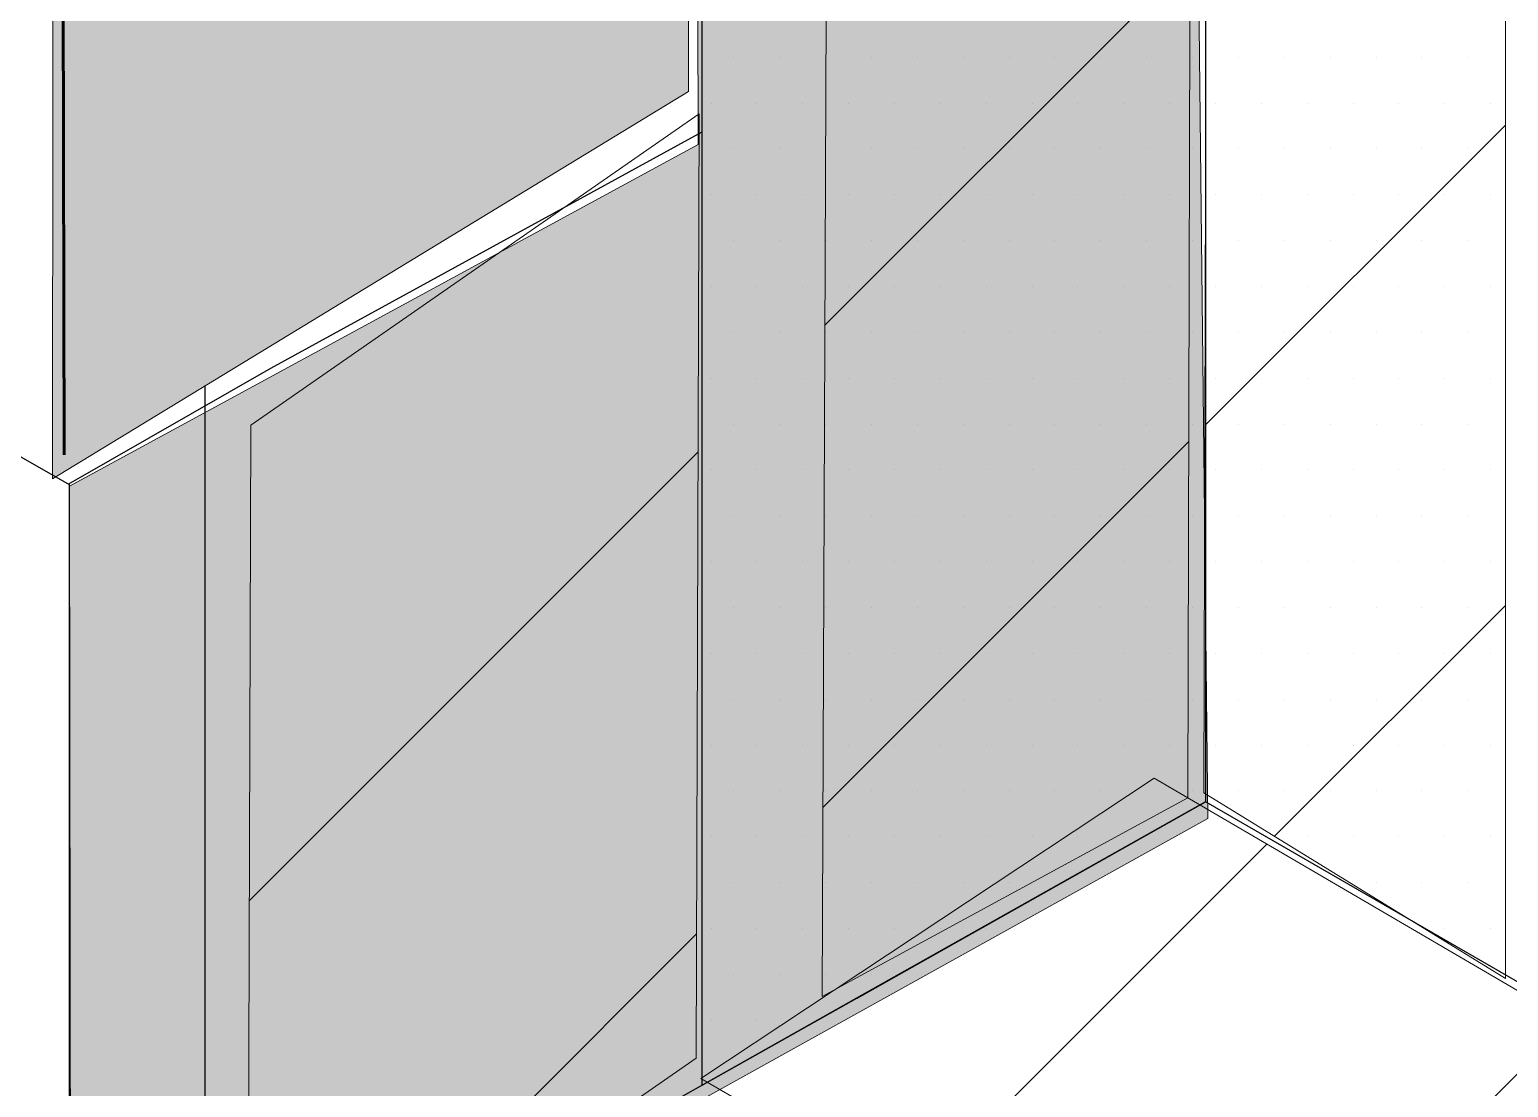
# Model space of a CAD drawing. Extents: x -1392 to 5791, y -3809 to 1722.
# Drawn here: x 997.23 to 1040.76, y -2806.04 to -2774.89 of the extents above; entities that cross this region are included whole.
import ezdxf

# ---------------------------------------------------------------- set-up
doc = ezdxf.new("R2010")
doc.units = 0
doc.header["$MEASUREMENT"] = 0
for name, color, linetype, lineweight in [('.ATI-HATCH', 7, 'Continuous', 0), ('G-ANNO-TTLB', 7, 'Continuous', 0), ('Layer 12', 7, 'Continuous', 0), ('TYVEK', 7, 'Continuous', 0)]:
    doc.layers.add(name, color=color, linetype=linetype, lineweight=lineweight)
pattern_1 = [(45, (0, 0), (-7.071067, 7.07107), [])]

# ---------------------------------------------------------------- blocks, each defined once
blk = doc.blocks.new('Block_90')
at = {"layer": '.ATI-HATCH'}
for points, knots in [([(1031.853, -2797.622), (1031.853, -2797.622), (1031.853, -2769.558), (1031.853, -2769.558), (1031.853, -2769.558), (1031.841, -2664.619), (1031.841, -2664.619), (1031.841, -2664.619), (1017.012, -2655.929), (1017.012, -2655.929), (1017.012, -2655.929), (1017.013, -2805.979), (1017.013, -2805.979), (1017.013, -2805.979), (1021.565, -2803.416), (1021.565, -2803.416), (1021.565, -2803.416), (1031.853, -2797.622), (1031.853, -2797.622)], [0, 0, 0, 0, 1, 1, 1, 2, 2, 2, 3, 3, 3, 4, 4, 4, 5, 5, 5, 6, 6, 6, 6]), ([(1043.36, -2792.195), (1043.36, -2792.195), (1041.062, -2790.877), (1041.062, -2790.877), (1041.062, -2790.877), (1041.062, -2670.023), (1041.062, -2670.023), (1041.062, -2670.023), (1031.841, -2664.619), (1031.841, -2664.619), (1031.841, -2664.619), (1031.853, -2769.558), (1031.853, -2769.558), (1031.853, -2769.558), (1031.853, -2797.636), (1031.853, -2797.636)], [0, 0, 0, 0, 1, 1, 1, 2, 2, 2, 3, 3, 3, 4, 4, 4, 5, 5, 5, 5]), ([(1021.578, -2803.423), (1021.578, -2803.423), (1017.023, -2805.984), (1017.023, -2805.984), (1017.023, -2805.984), (1031.853, -2797.636), (1031.853, -2797.636)], [0, 0, 0, 0, 1, 1, 1, 2, 2, 2, 2])]:
    blk.add_open_spline(points, degree=3, knots=knots, dxfattribs=at)
at = {"layer": '.ATI-HATCH', "color": 8, "lineweight": 0, "true_color": 0x808080}
for points in [[(1017.961, -2775.709), (1017.961, -2775.709), (1017.961, -2775.709), (1017.961, -2775.709)], [(1019.311, -2775.709), (1019.311, -2775.709), (1019.311, -2775.709), (1019.311, -2775.709)], [(1020.661, -2775.709), (1020.661, -2775.709), (1020.661, -2775.709), (1020.661, -2775.709)], [(1022.011, -2775.709), (1022.011, -2775.709), (1022.011, -2775.709), (1022.011, -2775.709)], [(1023.361, -2775.709), (1023.361, -2775.709), (1023.361, -2775.709), (1023.361, -2775.709)], [(1024.711, -2775.709), (1024.711, -2775.709), (1024.711, -2775.709), (1024.711, -2775.709)], [(1026.061, -2775.709), (1026.061, -2775.709), (1026.061, -2775.709), (1026.061, -2775.709)], [(1027.411, -2775.709), (1027.411, -2775.709), (1027.411, -2775.709), (1027.411, -2775.709)], [(1028.761, -2775.709), (1028.761, -2775.709), (1028.761, -2775.709), (1028.761, -2775.709)], [(1030.111, -2775.709), (1030.111, -2775.709), (1030.111, -2775.709), (1030.111, -2775.709)], [(1031.461, -2775.709), (1031.461, -2775.709), (1031.461, -2775.709), (1031.461, -2775.709)], [(1032.811, -2775.709), (1032.811, -2775.709), (1032.811, -2775.709), (1032.811, -2775.709)], [(1034.161, -2775.709), (1034.161, -2775.709), (1034.161, -2775.709), (1034.161, -2775.709)], [(1035.511, -2775.709), (1035.511, -2775.709), (1035.511, -2775.709), (1035.511, -2775.709)], [(1036.861, -2775.709), (1036.861, -2775.709), (1036.861, -2775.709), (1036.861, -2775.709)], [(1038.211, -2775.709), (1038.211, -2775.709), (1038.211, -2775.709), (1038.211, -2775.709)], [(1039.561, -2775.709), (1039.561, -2775.709), (1039.561, -2775.709), (1039.561, -2775.709)], [(1017.286, -2777.059), (1017.286, -2777.059), (1017.286, -2777.059), (1017.286, -2777.059)], [(1018.636, -2777.059), (1018.636, -2777.059), (1018.636, -2777.059), (1018.636, -2777.059)], [(1019.986, -2777.059), (1019.986, -2777.059), (1019.986, -2777.059), (1019.986, -2777.059)], [(1021.336, -2777.059), (1021.336, -2777.059), (1021.336, -2777.059), (1021.336, -2777.059)], [(1022.686, -2777.059), (1022.686, -2777.059), (1022.686, -2777.059), (1022.686, -2777.059)], [(1024.036, -2777.059), (1024.036, -2777.059), (1024.036, -2777.059), (1024.036, -2777.059)], [(1025.386, -2777.059), (1025.386, -2777.059), (1025.386, -2777.059), (1025.386, -2777.059)], [(1026.736, -2777.059), (1026.736, -2777.059), (1026.736, -2777.059), (1026.736, -2777.059)], [(1028.086, -2777.059), (1028.086, -2777.059), (1028.086, -2777.059), (1028.086, -2777.059)], [(1029.436, -2777.059), (1029.436, -2777.059), (1029.436, -2777.059), (1029.436, -2777.059)], [(1030.786, -2777.059), (1030.786, -2777.059), (1030.786, -2777.059), (1030.786, -2777.059)], [(1032.136, -2777.059), (1032.136, -2777.059), (1032.136, -2777.059), (1032.136, -2777.059)], [(1033.486, -2777.059), (1033.486, -2777.059), (1033.486, -2777.059), (1033.486, -2777.059)], [(1034.836, -2777.059), (1034.836, -2777.059), (1034.836, -2777.059), (1034.836, -2777.059)], [(1036.186, -2777.059), (1036.186, -2777.059), (1036.186, -2777.059), (1036.186, -2777.059)], [(1037.536, -2777.059), (1037.536, -2777.059), (1037.536, -2777.059), (1037.536, -2777.059)], [(1038.886, -2777.059), (1038.886, -2777.059), (1038.886, -2777.059), (1038.886, -2777.059)], [(1040.236, -2777.059), (1040.236, -2777.059), (1040.236, -2777.059), (1040.236, -2777.059)], [(1017.961, -2778.409), (1017.961, -2778.409), (1017.961, -2778.409), (1017.961, -2778.409)], [(1019.311, -2778.409), (1019.311, -2778.409), (1019.311, -2778.409), (1019.311, -2778.409)], [(1020.661, -2778.409), (1020.661, -2778.409), (1020.661, -2778.409), (1020.661, -2778.409)], [(1022.011, -2778.409), (1022.011, -2778.409), (1022.011, -2778.409), (1022.011, -2778.409)], [(1023.361, -2778.409), (1023.361, -2778.409), (1023.361, -2778.409), (1023.361, -2778.409)], [(1024.711, -2778.409), (1024.711, -2778.409), (1024.711, -2778.409), (1024.711, -2778.409)], [(1026.061, -2778.409), (1026.061, -2778.409), (1026.061, -2778.409), (1026.061, -2778.409)], [(1027.411, -2778.409), (1027.411, -2778.409), (1027.411, -2778.409), (1027.411, -2778.409)], [(1028.761, -2778.409), (1028.761, -2778.409), (1028.761, -2778.409), (1028.761, -2778.409)], [(1030.111, -2778.409), (1030.111, -2778.409), (1030.111, -2778.409), (1030.111, -2778.409)], [(1031.461, -2778.409), (1031.461, -2778.409), (1031.461, -2778.409), (1031.461, -2778.409)], [(1032.811, -2778.409), (1032.811, -2778.409), (1032.811, -2778.409), (1032.811, -2778.409)], [(1034.161, -2778.409), (1034.161, -2778.409), (1034.161, -2778.409), (1034.161, -2778.409)], [(1035.511, -2778.409), (1035.511, -2778.409), (1035.511, -2778.409), (1035.511, -2778.409)], [(1036.861, -2778.409), (1036.861, -2778.409), (1036.861, -2778.409), (1036.861, -2778.409)], [(1038.211, -2778.409), (1038.211, -2778.409), (1038.211, -2778.409), (1038.211, -2778.409)], [(1039.561, -2778.409), (1039.561, -2778.409), (1039.561, -2778.409), (1039.561, -2778.409)], [(1017.286, -2779.759), (1017.286, -2779.759), (1017.286, -2779.759), (1017.286, -2779.759)], [(1018.636, -2779.759), (1018.636, -2779.759), (1018.636, -2779.759), (1018.636, -2779.759)], [(1019.986, -2779.759), (1019.986, -2779.759), (1019.986, -2779.759), (1019.986, -2779.759)], [(1021.336, -2779.759), (1021.336, -2779.759), (1021.336, -2779.759), (1021.336, -2779.759)], [(1022.686, -2779.759), (1022.686, -2779.759), (1022.686, -2779.759), (1022.686, -2779.759)], [(1024.036, -2779.759), (1024.036, -2779.759), (1024.036, -2779.759), (1024.036, -2779.759)], [(1025.386, -2779.759), (1025.386, -2779.759), (1025.386, -2779.759), (1025.386, -2779.759)], [(1026.736, -2779.759), (1026.736, -2779.759), (1026.736, -2779.759), (1026.736, -2779.759)], [(1028.086, -2779.759), (1028.086, -2779.759), (1028.086, -2779.759), (1028.086, -2779.759)], [(1029.436, -2779.759), (1029.436, -2779.759), (1029.436, -2779.759), (1029.436, -2779.759)], [(1030.786, -2779.759), (1030.786, -2779.759), (1030.786, -2779.759), (1030.786, -2779.759)], [(1032.136, -2779.759), (1032.136, -2779.759), (1032.136, -2779.759), (1032.136, -2779.759)], [(1033.486, -2779.759), (1033.486, -2779.759), (1033.486, -2779.759), (1033.486, -2779.759)], [(1034.836, -2779.759), (1034.836, -2779.759), (1034.836, -2779.759), (1034.836, -2779.759)], [(1036.186, -2779.759), (1036.186, -2779.759), (1036.186, -2779.759), (1036.186, -2779.759)], [(1037.536, -2779.759), (1037.536, -2779.759), (1037.536, -2779.759), (1037.536, -2779.759)], [(1038.886, -2779.759), (1038.886, -2779.759), (1038.886, -2779.759), (1038.886, -2779.759)], [(1040.236, -2779.759), (1040.236, -2779.759), (1040.236, -2779.759), (1040.236, -2779.759)], [(1017.961, -2781.109), (1017.961, -2781.109), (1017.961, -2781.109), (1017.961, -2781.109)], [(1019.311, -2781.109), (1019.311, -2781.109), (1019.311, -2781.109), (1019.311, -2781.109)], [(1020.661, -2781.109), (1020.661, -2781.109), (1020.661, -2781.109), (1020.661, -2781.109)], [(1022.011, -2781.109), (1022.011, -2781.109), (1022.011, -2781.109), (1022.011, -2781.109)], [(1023.361, -2781.109), (1023.361, -2781.109), (1023.361, -2781.109), (1023.361, -2781.109)], [(1024.711, -2781.109), (1024.711, -2781.109), (1024.711, -2781.109), (1024.711, -2781.109)], [(1026.061, -2781.109), (1026.061, -2781.109), (1026.061, -2781.109), (1026.061, -2781.109)], [(1027.411, -2781.109), (1027.411, -2781.109), (1027.411, -2781.109), (1027.411, -2781.109)], [(1028.761, -2781.109), (1028.761, -2781.109), (1028.761, -2781.109), (1028.761, -2781.109)], [(1030.111, -2781.109), (1030.111, -2781.109), (1030.111, -2781.109), (1030.111, -2781.109)], [(1031.461, -2781.109), (1031.461, -2781.109), (1031.461, -2781.109), (1031.461, -2781.109)], [(1032.811, -2781.109), (1032.811, -2781.109), (1032.811, -2781.109), (1032.811, -2781.109)], [(1034.161, -2781.109), (1034.161, -2781.109), (1034.161, -2781.109), (1034.161, -2781.109)], [(1035.511, -2781.109), (1035.511, -2781.109), (1035.511, -2781.109), (1035.511, -2781.109)], [(1036.861, -2781.109), (1036.861, -2781.109), (1036.861, -2781.109), (1036.861, -2781.109)], [(1038.211, -2781.109), (1038.211, -2781.109), (1038.211, -2781.109), (1038.211, -2781.109)], [(1039.561, -2781.109), (1039.561, -2781.109), (1039.561, -2781.109), (1039.561, -2781.109)], [(1017.286, -2782.459), (1017.286, -2782.459), (1017.286, -2782.459), (1017.286, -2782.459)], [(1018.636, -2782.459), (1018.636, -2782.459), (1018.636, -2782.459), (1018.636, -2782.459)], [(1019.986, -2782.459), (1019.986, -2782.459), (1019.986, -2782.459), (1019.986, -2782.459)], [(1021.336, -2782.459), (1021.336, -2782.459), (1021.336, -2782.459), (1021.336, -2782.459)], [(1022.686, -2782.459), (1022.686, -2782.459), (1022.686, -2782.459), (1022.686, -2782.459)], [(1024.036, -2782.459), (1024.036, -2782.459), (1024.036, -2782.459), (1024.036, -2782.459)], [(1025.386, -2782.459), (1025.386, -2782.459), (1025.386, -2782.459), (1025.386, -2782.459)], [(1026.736, -2782.459), (1026.736, -2782.459), (1026.736, -2782.459), (1026.736, -2782.459)], [(1028.086, -2782.459), (1028.086, -2782.459), (1028.086, -2782.459), (1028.086, -2782.459)], [(1029.436, -2782.459), (1029.436, -2782.459), (1029.436, -2782.459), (1029.436, -2782.459)], [(1030.786, -2782.459), (1030.786, -2782.459), (1030.786, -2782.459), (1030.786, -2782.459)], [(1032.136, -2782.459), (1032.136, -2782.459), (1032.136, -2782.459), (1032.136, -2782.459)], [(1033.486, -2782.459), (1033.486, -2782.459), (1033.486, -2782.459), (1033.486, -2782.459)], [(1034.836, -2782.459), (1034.836, -2782.459), (1034.836, -2782.459), (1034.836, -2782.459)], [(1036.186, -2782.459), (1036.186, -2782.459), (1036.186, -2782.459), (1036.186, -2782.459)], [(1037.536, -2782.459), (1037.536, -2782.459), (1037.536, -2782.459), (1037.536, -2782.459)], [(1038.886, -2782.459), (1038.886, -2782.459), (1038.886, -2782.459), (1038.886, -2782.459)], [(1040.236, -2782.459), (1040.236, -2782.459), (1040.236, -2782.459), (1040.236, -2782.459)], [(1017.961, -2783.809), (1017.961, -2783.809), (1017.961, -2783.809), (1017.961, -2783.809)], [(1019.311, -2783.809), (1019.311, -2783.809), (1019.311, -2783.809), (1019.311, -2783.809)], [(1020.661, -2783.809), (1020.661, -2783.809), (1020.661, -2783.809), (1020.661, -2783.809)], [(1022.011, -2783.809), (1022.011, -2783.809), (1022.011, -2783.809), (1022.011, -2783.809)], [(1023.361, -2783.809), (1023.361, -2783.809), (1023.361, -2783.809), (1023.361, -2783.809)], [(1024.711, -2783.809), (1024.711, -2783.809), (1024.711, -2783.809), (1024.711, -2783.809)], [(1026.061, -2783.809), (1026.061, -2783.809), (1026.061, -2783.809), (1026.061, -2783.809)], [(1027.411, -2783.809), (1027.411, -2783.809), (1027.411, -2783.809), (1027.411, -2783.809)], [(1028.761, -2783.809), (1028.761, -2783.809), (1028.761, -2783.809), (1028.761, -2783.809)], [(1030.111, -2783.809), (1030.111, -2783.809), (1030.111, -2783.809), (1030.111, -2783.809)], [(1031.461, -2783.809), (1031.461, -2783.809), (1031.461, -2783.809), (1031.461, -2783.809)], [(1032.811, -2783.809), (1032.811, -2783.809), (1032.811, -2783.809), (1032.811, -2783.809)], [(1034.161, -2783.809), (1034.161, -2783.809), (1034.161, -2783.809), (1034.161, -2783.809)], [(1035.511, -2783.809), (1035.511, -2783.809), (1035.511, -2783.809), (1035.511, -2783.809)], [(1036.861, -2783.809), (1036.861, -2783.809), (1036.861, -2783.809), (1036.861, -2783.809)], [(1038.211, -2783.809), (1038.211, -2783.809), (1038.211, -2783.809), (1038.211, -2783.809)], [(1039.561, -2783.809), (1039.561, -2783.809), (1039.561, -2783.809), (1039.561, -2783.809)], [(1017.286, -2785.159), (1017.286, -2785.159), (1017.286, -2785.159), (1017.286, -2785.159)], [(1018.636, -2785.159), (1018.636, -2785.159), (1018.636, -2785.159), (1018.636, -2785.159)], [(1019.986, -2785.159), (1019.986, -2785.159), (1019.986, -2785.159), (1019.986, -2785.159)], [(1021.336, -2785.159), (1021.336, -2785.159), (1021.336, -2785.159), (1021.336, -2785.159)], [(1022.686, -2785.159), (1022.686, -2785.159), (1022.686, -2785.159), (1022.686, -2785.159)], [(1024.036, -2785.159), (1024.036, -2785.159), (1024.036, -2785.159), (1024.036, -2785.159)], [(1025.386, -2785.159), (1025.386, -2785.159), (1025.386, -2785.159), (1025.386, -2785.159)], [(1026.736, -2785.159), (1026.736, -2785.159), (1026.736, -2785.159), (1026.736, -2785.159)], [(1028.086, -2785.159), (1028.086, -2785.159), (1028.086, -2785.159), (1028.086, -2785.159)], [(1029.436, -2785.159), (1029.436, -2785.159), (1029.436, -2785.159), (1029.436, -2785.159)], [(1030.786, -2785.159), (1030.786, -2785.159), (1030.786, -2785.159), (1030.786, -2785.159)], [(1032.136, -2785.159), (1032.136, -2785.159), (1032.136, -2785.159), (1032.136, -2785.159)], [(1033.486, -2785.159), (1033.486, -2785.159), (1033.486, -2785.159), (1033.486, -2785.159)], [(1034.836, -2785.159), (1034.836, -2785.159), (1034.836, -2785.159), (1034.836, -2785.159)], [(1036.186, -2785.159), (1036.186, -2785.159), (1036.186, -2785.159), (1036.186, -2785.159)], [(1037.536, -2785.159), (1037.536, -2785.159), (1037.536, -2785.159), (1037.536, -2785.159)], [(1038.886, -2785.159), (1038.886, -2785.159), (1038.886, -2785.159), (1038.886, -2785.159)], [(1040.236, -2785.159), (1040.236, -2785.159), (1040.236, -2785.159), (1040.236, -2785.159)], [(1017.961, -2786.509), (1017.961, -2786.509), (1017.961, -2786.509), (1017.961, -2786.509)], [(1019.311, -2786.509), (1019.311, -2786.509), (1019.311, -2786.509), (1019.311, -2786.509)], [(1020.661, -2786.509), (1020.661, -2786.509), (1020.661, -2786.509), (1020.661, -2786.509)], [(1022.011, -2786.509), (1022.011, -2786.509), (1022.011, -2786.509), (1022.011, -2786.509)], [(1023.361, -2786.509), (1023.361, -2786.509), (1023.361, -2786.509), (1023.361, -2786.509)], [(1024.711, -2786.509), (1024.711, -2786.509), (1024.711, -2786.509), (1024.711, -2786.509)], [(1026.061, -2786.509), (1026.061, -2786.509), (1026.061, -2786.509), (1026.061, -2786.509)], [(1027.411, -2786.509), (1027.411, -2786.509), (1027.411, -2786.509), (1027.411, -2786.509)], [(1028.761, -2786.509), (1028.761, -2786.509), (1028.761, -2786.509), (1028.761, -2786.509)], [(1030.111, -2786.509), (1030.111, -2786.509), (1030.111, -2786.509), (1030.111, -2786.509)], [(1031.461, -2786.509), (1031.461, -2786.509), (1031.461, -2786.509), (1031.461, -2786.509)], [(1032.811, -2786.509), (1032.811, -2786.509), (1032.811, -2786.509), (1032.811, -2786.509)], [(1034.161, -2786.509), (1034.161, -2786.509), (1034.161, -2786.509), (1034.161, -2786.509)], [(1035.511, -2786.509), (1035.511, -2786.509), (1035.511, -2786.509), (1035.511, -2786.509)], [(1036.861, -2786.509), (1036.861, -2786.509), (1036.861, -2786.509), (1036.861, -2786.509)], [(1038.211, -2786.509), (1038.211, -2786.509), (1038.211, -2786.509), (1038.211, -2786.509)], [(1039.561, -2786.509), (1039.561, -2786.509), (1039.561, -2786.509), (1039.561, -2786.509)], [(1017.286, -2787.859), (1017.286, -2787.859), (1017.286, -2787.859), (1017.286, -2787.859)], [(1018.636, -2787.859), (1018.636, -2787.859), (1018.636, -2787.859), (1018.636, -2787.859)], [(1019.986, -2787.859), (1019.986, -2787.859), (1019.986, -2787.859), (1019.986, -2787.859)], [(1021.336, -2787.859), (1021.336, -2787.859), (1021.336, -2787.859), (1021.336, -2787.859)], [(1022.686, -2787.859), (1022.686, -2787.859), (1022.686, -2787.859), (1022.686, -2787.859)], [(1024.036, -2787.859), (1024.036, -2787.859), (1024.036, -2787.859), (1024.036, -2787.859)], [(1025.386, -2787.859), (1025.386, -2787.859), (1025.386, -2787.859), (1025.386, -2787.859)], [(1026.736, -2787.859), (1026.736, -2787.859), (1026.736, -2787.859), (1026.736, -2787.859)], [(1028.086, -2787.859), (1028.086, -2787.859), (1028.086, -2787.859), (1028.086, -2787.859)], [(1029.436, -2787.859), (1029.436, -2787.859), (1029.436, -2787.859), (1029.436, -2787.859)], [(1030.786, -2787.859), (1030.786, -2787.859), (1030.786, -2787.859), (1030.786, -2787.859)], [(1032.136, -2787.859), (1032.136, -2787.859), (1032.136, -2787.859), (1032.136, -2787.859)], [(1033.486, -2787.859), (1033.486, -2787.859), (1033.486, -2787.859), (1033.486, -2787.859)], [(1034.836, -2787.859), (1034.836, -2787.859), (1034.836, -2787.859), (1034.836, -2787.859)], [(1036.186, -2787.859), (1036.186, -2787.859), (1036.186, -2787.859), (1036.186, -2787.859)], [(1037.536, -2787.859), (1037.536, -2787.859), (1037.536, -2787.859), (1037.536, -2787.859)], [(1038.886, -2787.859), (1038.886, -2787.859), (1038.886, -2787.859), (1038.886, -2787.859)], [(1040.236, -2787.859), (1040.236, -2787.859), (1040.236, -2787.859), (1040.236, -2787.859)], [(1017.961, -2789.209), (1017.961, -2789.209), (1017.961, -2789.209), (1017.961, -2789.209)], [(1019.311, -2789.209), (1019.311, -2789.209), (1019.311, -2789.209), (1019.311, -2789.209)], [(1020.661, -2789.209), (1020.661, -2789.209), (1020.661, -2789.209), (1020.661, -2789.209)], [(1022.011, -2789.209), (1022.011, -2789.209), (1022.011, -2789.209), (1022.011, -2789.209)], [(1023.361, -2789.209), (1023.361, -2789.209), (1023.361, -2789.209), (1023.361, -2789.209)], [(1024.711, -2789.209), (1024.711, -2789.209), (1024.711, -2789.209), (1024.711, -2789.209)], [(1026.061, -2789.209), (1026.061, -2789.209), (1026.061, -2789.209), (1026.061, -2789.209)], [(1027.411, -2789.209), (1027.411, -2789.209), (1027.411, -2789.209), (1027.411, -2789.209)], [(1028.761, -2789.209), (1028.761, -2789.209), (1028.761, -2789.209), (1028.761, -2789.209)], [(1030.111, -2789.209), (1030.111, -2789.209), (1030.111, -2789.209), (1030.111, -2789.209)], [(1031.461, -2789.209), (1031.461, -2789.209), (1031.461, -2789.209), (1031.461, -2789.209)], [(1032.811, -2789.209), (1032.811, -2789.209), (1032.811, -2789.209), (1032.811, -2789.209)], [(1034.161, -2789.209), (1034.161, -2789.209), (1034.161, -2789.209), (1034.161, -2789.209)], [(1035.511, -2789.209), (1035.511, -2789.209), (1035.511, -2789.209), (1035.511, -2789.209)], [(1036.861, -2789.209), (1036.861, -2789.209), (1036.861, -2789.209), (1036.861, -2789.209)], [(1038.211, -2789.209), (1038.211, -2789.209), (1038.211, -2789.209), (1038.211, -2789.209)], [(1039.561, -2789.209), (1039.561, -2789.209), (1039.561, -2789.209), (1039.561, -2789.209)], [(1017.286, -2790.559), (1017.286, -2790.559), (1017.286, -2790.559), (1017.286, -2790.559)], [(1018.636, -2790.559), (1018.636, -2790.559), (1018.636, -2790.559), (1018.636, -2790.559)], [(1019.986, -2790.559), (1019.986, -2790.559), (1019.986, -2790.559), (1019.986, -2790.559)], [(1021.336, -2790.559), (1021.336, -2790.559), (1021.336, -2790.559), (1021.336, -2790.559)], [(1022.686, -2790.559), (1022.686, -2790.559), (1022.686, -2790.559), (1022.686, -2790.559)], [(1024.036, -2790.559), (1024.036, -2790.559), (1024.036, -2790.559), (1024.036, -2790.559)], [(1025.386, -2790.559), (1025.386, -2790.559), (1025.386, -2790.559), (1025.386, -2790.559)], [(1026.736, -2790.559), (1026.736, -2790.559), (1026.736, -2790.559), (1026.736, -2790.559)], [(1028.086, -2790.559), (1028.086, -2790.559), (1028.086, -2790.559), (1028.086, -2790.559)], [(1029.436, -2790.559), (1029.436, -2790.559), (1029.436, -2790.559), (1029.436, -2790.559)], [(1030.786, -2790.559), (1030.786, -2790.559), (1030.786, -2790.559), (1030.786, -2790.559)], [(1032.136, -2790.559), (1032.136, -2790.559), (1032.136, -2790.559), (1032.136, -2790.559)], [(1033.486, -2790.559), (1033.486, -2790.559), (1033.486, -2790.559), (1033.486, -2790.559)], [(1034.836, -2790.559), (1034.836, -2790.559), (1034.836, -2790.559), (1034.836, -2790.559)], [(1036.186, -2790.559), (1036.186, -2790.559), (1036.186, -2790.559), (1036.186, -2790.559)], [(1037.536, -2790.559), (1037.536, -2790.559), (1037.536, -2790.559), (1037.536, -2790.559)], [(1038.886, -2790.559), (1038.886, -2790.559), (1038.886, -2790.559), (1038.886, -2790.559)], [(1040.236, -2790.559), (1040.236, -2790.559), (1040.236, -2790.559), (1040.236, -2790.559)], [(1017.961, -2791.909), (1017.961, -2791.909), (1017.961, -2791.909), (1017.961, -2791.909)], [(1019.311, -2791.909), (1019.311, -2791.909), (1019.311, -2791.909), (1019.311, -2791.909)], [(1020.661, -2791.909), (1020.661, -2791.909), (1020.661, -2791.909), (1020.661, -2791.909)], [(1022.011, -2791.909), (1022.011, -2791.909), (1022.011, -2791.909), (1022.011, -2791.909)], [(1023.361, -2791.909), (1023.361, -2791.909), (1023.361, -2791.909), (1023.361, -2791.909)], [(1024.711, -2791.909), (1024.711, -2791.909), (1024.711, -2791.909), (1024.711, -2791.909)], [(1026.061, -2791.909), (1026.061, -2791.909), (1026.061, -2791.909), (1026.061, -2791.909)], [(1027.411, -2791.909), (1027.411, -2791.909), (1027.411, -2791.909), (1027.411, -2791.909)], [(1028.761, -2791.909), (1028.761, -2791.909), (1028.761, -2791.909), (1028.761, -2791.909)], [(1030.111, -2791.909), (1030.111, -2791.909), (1030.111, -2791.909), (1030.111, -2791.909)], [(1031.461, -2791.909), (1031.461, -2791.909), (1031.461, -2791.909), (1031.461, -2791.909)], [(1032.811, -2791.909), (1032.811, -2791.909), (1032.811, -2791.909), (1032.811, -2791.909)], [(1034.161, -2791.909), (1034.161, -2791.909), (1034.161, -2791.909), (1034.161, -2791.909)], [(1035.511, -2791.909), (1035.511, -2791.909), (1035.511, -2791.909), (1035.511, -2791.909)], [(1036.861, -2791.909), (1036.861, -2791.909), (1036.861, -2791.909), (1036.861, -2791.909)], [(1038.211, -2791.909), (1038.211, -2791.909), (1038.211, -2791.909), (1038.211, -2791.909)], [(1039.561, -2791.909), (1039.561, -2791.909), (1039.561, -2791.909), (1039.561, -2791.909)], [(1017.286, -2793.259), (1017.286, -2793.259), (1017.286, -2793.259), (1017.286, -2793.259)], [(1018.636, -2793.259), (1018.636, -2793.259), (1018.636, -2793.259), (1018.636, -2793.259)], [(1019.986, -2793.259), (1019.986, -2793.259), (1019.986, -2793.259), (1019.986, -2793.259)], [(1021.336, -2793.259), (1021.336, -2793.259), (1021.336, -2793.259), (1021.336, -2793.259)], [(1022.686, -2793.259), (1022.686, -2793.259), (1022.686, -2793.259), (1022.686, -2793.259)], [(1024.036, -2793.259), (1024.036, -2793.259), (1024.036, -2793.259), (1024.036, -2793.259)], [(1025.386, -2793.259), (1025.386, -2793.259), (1025.386, -2793.259), (1025.386, -2793.259)], [(1026.736, -2793.259), (1026.736, -2793.259), (1026.736, -2793.259), (1026.736, -2793.259)], [(1028.086, -2793.259), (1028.086, -2793.259), (1028.086, -2793.259), (1028.086, -2793.259)], [(1029.436, -2793.259), (1029.436, -2793.259), (1029.436, -2793.259), (1029.436, -2793.259)], [(1030.786, -2793.259), (1030.786, -2793.259), (1030.786, -2793.259), (1030.786, -2793.259)], [(1032.136, -2793.259), (1032.136, -2793.259), (1032.136, -2793.259), (1032.136, -2793.259)], [(1033.486, -2793.259), (1033.486, -2793.259), (1033.486, -2793.259), (1033.486, -2793.259)], [(1034.836, -2793.259), (1034.836, -2793.259), (1034.836, -2793.259), (1034.836, -2793.259)], [(1036.186, -2793.259), (1036.186, -2793.259), (1036.186, -2793.259), (1036.186, -2793.259)], [(1037.536, -2793.259), (1037.536, -2793.259), (1037.536, -2793.259), (1037.536, -2793.259)], [(1038.886, -2793.259), (1038.886, -2793.259), (1038.886, -2793.259), (1038.886, -2793.259)], [(1040.236, -2793.259), (1040.236, -2793.259), (1040.236, -2793.259), (1040.236, -2793.259)], [(1017.961, -2794.609), (1017.961, -2794.609), (1017.961, -2794.609), (1017.961, -2794.609)], [(1019.311, -2794.609), (1019.311, -2794.609), (1019.311, -2794.609), (1019.311, -2794.609)], [(1020.661, -2794.609), (1020.661, -2794.609), (1020.661, -2794.609), (1020.661, -2794.609)], [(1022.011, -2794.609), (1022.011, -2794.609), (1022.011, -2794.609), (1022.011, -2794.609)], [(1023.361, -2794.609), (1023.361, -2794.609), (1023.361, -2794.609), (1023.361, -2794.609)], [(1024.711, -2794.609), (1024.711, -2794.609), (1024.711, -2794.609), (1024.711, -2794.609)], [(1026.061, -2794.609), (1026.061, -2794.609), (1026.061, -2794.609), (1026.061, -2794.609)], [(1027.411, -2794.609), (1027.411, -2794.609), (1027.411, -2794.609), (1027.411, -2794.609)], [(1028.761, -2794.609), (1028.761, -2794.609), (1028.761, -2794.609), (1028.761, -2794.609)], [(1030.111, -2794.609), (1030.111, -2794.609), (1030.111, -2794.609), (1030.111, -2794.609)], [(1031.461, -2794.609), (1031.461, -2794.609), (1031.461, -2794.609), (1031.461, -2794.609)], [(1032.811, -2794.609), (1032.811, -2794.609), (1032.811, -2794.609), (1032.811, -2794.609)], [(1034.161, -2794.609), (1034.161, -2794.609), (1034.161, -2794.609), (1034.161, -2794.609)], [(1035.511, -2794.609), (1035.511, -2794.609), (1035.511, -2794.609), (1035.511, -2794.609)], [(1036.861, -2794.609), (1036.861, -2794.609), (1036.861, -2794.609), (1036.861, -2794.609)], [(1038.211, -2794.609), (1038.211, -2794.609), (1038.211, -2794.609), (1038.211, -2794.609)], [(1039.561, -2794.609), (1039.561, -2794.609), (1039.561, -2794.609), (1039.561, -2794.609)], [(1017.286, -2795.959), (1017.286, -2795.959), (1017.286, -2795.959), (1017.286, -2795.959)], [(1018.636, -2795.959), (1018.636, -2795.959), (1018.636, -2795.959), (1018.636, -2795.959)], [(1019.986, -2795.959), (1019.986, -2795.959), (1019.986, -2795.959), (1019.986, -2795.959)], [(1021.336, -2795.959), (1021.336, -2795.959), (1021.336, -2795.959), (1021.336, -2795.959)], [(1022.686, -2795.959), (1022.686, -2795.959), (1022.686, -2795.959), (1022.686, -2795.959)], [(1024.036, -2795.959), (1024.036, -2795.959), (1024.036, -2795.959), (1024.036, -2795.959)], [(1025.386, -2795.959), (1025.386, -2795.959), (1025.386, -2795.959), (1025.386, -2795.959)], [(1026.736, -2795.959), (1026.736, -2795.959), (1026.736, -2795.959), (1026.736, -2795.959)], [(1028.086, -2795.959), (1028.086, -2795.959), (1028.086, -2795.959), (1028.086, -2795.959)], [(1029.436, -2795.959), (1029.436, -2795.959), (1029.436, -2795.959), (1029.436, -2795.959)], [(1030.786, -2795.959), (1030.786, -2795.959), (1030.786, -2795.959), (1030.786, -2795.959)], [(1032.136, -2795.959), (1032.136, -2795.959), (1032.136, -2795.959), (1032.136, -2795.959)], [(1033.486, -2795.959), (1033.486, -2795.959), (1033.486, -2795.959), (1033.486, -2795.959)], [(1034.836, -2795.959), (1034.836, -2795.959), (1034.836, -2795.959), (1034.836, -2795.959)], [(1036.186, -2795.959), (1036.186, -2795.959), (1036.186, -2795.959), (1036.186, -2795.959)], [(1037.536, -2795.959), (1037.536, -2795.959), (1037.536, -2795.959), (1037.536, -2795.959)], [(1038.886, -2795.959), (1038.886, -2795.959), (1038.886, -2795.959), (1038.886, -2795.959)], [(1040.236, -2795.959), (1040.236, -2795.959), (1040.236, -2795.959), (1040.236, -2795.959)], [(1017.961, -2797.309), (1017.961, -2797.309), (1017.961, -2797.309), (1017.961, -2797.309)], [(1019.311, -2797.309), (1019.311, -2797.309), (1019.311, -2797.309), (1019.311, -2797.309)], [(1020.661, -2797.309), (1020.661, -2797.309), (1020.661, -2797.309), (1020.661, -2797.309)], [(1022.011, -2797.309), (1022.011, -2797.309), (1022.011, -2797.309), (1022.011, -2797.309)], [(1023.361, -2797.309), (1023.361, -2797.309), (1023.361, -2797.309), (1023.361, -2797.309)], [(1024.711, -2797.309), (1024.711, -2797.309), (1024.711, -2797.309), (1024.711, -2797.309)], [(1026.061, -2797.309), (1026.061, -2797.309), (1026.061, -2797.309), (1026.061, -2797.309)], [(1027.411, -2797.309), (1027.411, -2797.309), (1027.411, -2797.309), (1027.411, -2797.309)], [(1028.761, -2797.309), (1028.761, -2797.309), (1028.761, -2797.309), (1028.761, -2797.309)], [(1030.111, -2797.309), (1030.111, -2797.309), (1030.111, -2797.309), (1030.111, -2797.309)], [(1031.461, -2797.309), (1031.461, -2797.309), (1031.461, -2797.309), (1031.461, -2797.309)], [(1032.811, -2797.309), (1032.811, -2797.309), (1032.811, -2797.309), (1032.811, -2797.309)], [(1034.161, -2797.309), (1034.161, -2797.309), (1034.161, -2797.309), (1034.161, -2797.309)], [(1035.511, -2797.309), (1035.511, -2797.309), (1035.511, -2797.309), (1035.511, -2797.309)], [(1036.861, -2797.309), (1036.861, -2797.309), (1036.861, -2797.309), (1036.861, -2797.309)], [(1038.211, -2797.309), (1038.211, -2797.309), (1038.211, -2797.309), (1038.211, -2797.309)], [(1039.561, -2797.309), (1039.561, -2797.309), (1039.561, -2797.309), (1039.561, -2797.309)], [(1017.286, -2798.659), (1017.286, -2798.659), (1017.286, -2798.659), (1017.286, -2798.659)], [(1018.636, -2798.659), (1018.636, -2798.659), (1018.636, -2798.659), (1018.636, -2798.659)], [(1019.986, -2798.659), (1019.986, -2798.659), (1019.986, -2798.659), (1019.986, -2798.659)], [(1021.336, -2798.659), (1021.336, -2798.659), (1021.336, -2798.659), (1021.336, -2798.659)], [(1022.686, -2798.659), (1022.686, -2798.659), (1022.686, -2798.659), (1022.686, -2798.659)], [(1024.036, -2798.659), (1024.036, -2798.659), (1024.036, -2798.659), (1024.036, -2798.659)], [(1025.386, -2798.659), (1025.386, -2798.659), (1025.386, -2798.659), (1025.386, -2798.659)], [(1026.736, -2798.659), (1026.736, -2798.659), (1026.736, -2798.659), (1026.736, -2798.659)], [(1028.086, -2798.659), (1028.086, -2798.659), (1028.086, -2798.659), (1028.086, -2798.659)], [(1029.436, -2798.659), (1029.436, -2798.659), (1029.436, -2798.659), (1029.436, -2798.659)], [(1033.486, -2798.659), (1033.486, -2798.659), (1033.486, -2798.659), (1033.486, -2798.659)], [(1034.836, -2798.659), (1034.836, -2798.659), (1034.836, -2798.659), (1034.836, -2798.659)], [(1036.186, -2798.659), (1036.186, -2798.659), (1036.186, -2798.659), (1036.186, -2798.659)], [(1037.536, -2798.659), (1037.536, -2798.659), (1037.536, -2798.659), (1037.536, -2798.659)], [(1038.886, -2798.659), (1038.886, -2798.659), (1038.886, -2798.659), (1038.886, -2798.659)], [(1040.236, -2798.659), (1040.236, -2798.659), (1040.236, -2798.659), (1040.236, -2798.659)], [(1017.961, -2800.009), (1017.961, -2800.009), (1017.961, -2800.009), (1017.961, -2800.009)], [(1019.311, -2800.009), (1019.311, -2800.009), (1019.311, -2800.009), (1019.311, -2800.009)], [(1020.661, -2800.009), (1020.661, -2800.009), (1020.661, -2800.009), (1020.661, -2800.009)], [(1022.011, -2800.009), (1022.011, -2800.009), (1022.011, -2800.009), (1022.011, -2800.009)], [(1023.361, -2800.009), (1023.361, -2800.009), (1023.361, -2800.009), (1023.361, -2800.009)], [(1024.711, -2800.009), (1024.711, -2800.009), (1024.711, -2800.009), (1024.711, -2800.009)], [(1026.061, -2800.009), (1026.061, -2800.009), (1026.061, -2800.009), (1026.061, -2800.009)], [(1035.511, -2800.009), (1035.511, -2800.009), (1035.511, -2800.009), (1035.511, -2800.009)], [(1036.861, -2800.009), (1036.861, -2800.009), (1036.861, -2800.009), (1036.861, -2800.009)], [(1038.211, -2800.009), (1038.211, -2800.009), (1038.211, -2800.009), (1038.211, -2800.009)], [(1039.561, -2800.009), (1039.561, -2800.009), (1039.561, -2800.009), (1039.561, -2800.009)], [(1017.286, -2801.359), (1017.286, -2801.359), (1017.286, -2801.359), (1017.286, -2801.359)], [(1018.636, -2801.359), (1018.636, -2801.359), (1018.636, -2801.359), (1018.636, -2801.359)], [(1019.986, -2801.359), (1019.986, -2801.359), (1019.986, -2801.359), (1019.986, -2801.359)], [(1021.336, -2801.359), (1021.336, -2801.359), (1021.336, -2801.359), (1021.336, -2801.359)], [(1022.686, -2801.359), (1022.686, -2801.359), (1022.686, -2801.359), (1022.686, -2801.359)], [(1024.036, -2801.359), (1024.036, -2801.359), (1024.036, -2801.359), (1024.036, -2801.359)], [(1025.386, -2801.359), (1025.386, -2801.359), (1025.386, -2801.359), (1025.386, -2801.359)], [(1038.886, -2801.359), (1038.886, -2801.359), (1038.886, -2801.359), (1038.886, -2801.359)], [(1040.236, -2801.359), (1040.236, -2801.359), (1040.236, -2801.359), (1040.236, -2801.359)], [(1017.961, -2802.709), (1017.961, -2802.709), (1017.961, -2802.709), (1017.961, -2802.709)], [(1019.311, -2802.709), (1019.311, -2802.709), (1019.311, -2802.709), (1019.311, -2802.709)], [(1020.661, -2802.709), (1020.661, -2802.709), (1020.661, -2802.709), (1020.661, -2802.709)], [(1022.011, -2802.709), (1022.011, -2802.709), (1022.011, -2802.709), (1022.011, -2802.709)], [(1023.361, -2802.709), (1023.361, -2802.709), (1023.361, -2802.709), (1023.361, -2802.709)], [(1017.286, -2804.059), (1017.286, -2804.059), (1017.286, -2804.059), (1017.286, -2804.059)], [(1018.636, -2804.059), (1018.636, -2804.059), (1018.636, -2804.059), (1018.636, -2804.059)], [(1019.986, -2804.059), (1019.986, -2804.059), (1019.986, -2804.059), (1019.986, -2804.059)], [(1021.336, -2804.059), (1021.336, -2804.059), (1021.336, -2804.059), (1021.336, -2804.059)], [(1017.961, -2805.409), (1017.961, -2805.409), (1017.961, -2805.409), (1017.961, -2805.409)]]:
    blk.add_open_spline(points, degree=3, dxfattribs=at)

msp = doc.modelspace()

# ---------------------------------------------------------------- hatches: boundary and pattern name
at = {"layer": 'G-ANNO-TTLB', "true_color": 0xff00ff, "transparency": 33554687}
h = msp.add_hatch(color=6, dxfattribs=at)
edge = h.paths.add_edge_path()
edge.add_spline(control_points=[(1773.018, -3692.604), (1773.018, -3692.604), (-1156.5, -3692.604), (-1156.5, -3692.604), (-1156.5, -3692.604), (-1156.5, -1235.604), (-1156.5, -1235.604), (-1156.5, -1235.604), (1773.018, -1235.604), (1773.018, -1235.604), (1773.018, -1235.604), (1773.018, -3692.604), (1773.018, -3692.604)], knot_values=[0, 0, 0, 0, 1, 1, 1, 2, 2, 2, 3, 3, 3, 4, 4, 4, 4], degree=3, periodic=0)
edge = h.paths.add_edge_path()
edge.add_spline(control_points=[(-1147.5, -1244.604), (-1147.5, -1244.604), (-1147.5, -3683.604), (-1147.5, -3683.604), (-1147.5, -3683.604), (1764.018, -3683.604), (1764.018, -3683.604), (1764.018, -3683.604), (1764.018, -1244.604), (1764.018, -1244.604), (1764.018, -1244.604), (-1147.5, -1244.604), (-1147.5, -1244.604)], knot_values=[0, 0, 0, 0, 1, 1, 1, 2, 2, 2, 3, 3, 3, 4, 4, 4, 4], degree=3, periodic=0)
edge.add_line((-1147.5, -1244.604), (-1147.5, -1244.604))
at = {"layer": 'Layer 12', "true_color": 0x808080, "transparency": 33554495}
h = msp.add_hatch(color=8, dxfattribs=at)
h.dxf.hatch_style = 2
h.paths.add_polyline_path([(997.899, -2788.117), (998.02, -2645.08), (1016.713, -2655.23), (1016.621, -2776.72)])
at = {"layer": 'Layer 12', "true_color": 0x808080, "transparency": 33554457}
h = msp.add_hatch(color=8, dxfattribs=at)
h.dxf.hatch_style = 2
h.paths.add_polyline_path([(1031.603, -2770.29), (1031.433, -2770.382), (1031.439, -2664.908), (1016.61, -2656.012), (1016.908, -2778.278), (998.402, -2788.337), (998.437, -2816.721), (1031.91, -2798.127)])
at = {"layer": 'Layer 12', "true_color": 0x000000, "transparency": 33554687}
h = msp.add_hatch(dxfattribs=at)
h.set_pattern_fill('_U', color=18, scale=10, angle=45, style=2, pattern_type=0)
h.set_pattern_definition(pattern_1)
h.paths.add_polyline_path([(1031.326, -2797.517), (1020.553, -2803.366), (1021.145, -2658.642), (1031.667, -2664.875)])
h = msp.add_hatch(dxfattribs=at)
h.set_pattern_fill('_U', color=18, scale=10, angle=45, style=2, pattern_type=0)
h.set_pattern_definition(pattern_1)
h.paths.add_polyline_path([(1040.672, -2802.836), (1031.794, -2797.367), (1032.151, -2664.619), (1040.667, -2670.804)])
h = msp.add_hatch(dxfattribs=at)
h.set_pattern_fill('_U', color=18, scale=10, angle=45, style=2, pattern_type=0)
h.set_pattern_definition(pattern_1)
h.paths.add_polyline_path([(1016.844, -2805.176), (1003.652, -2814.341), (1003.74, -2786.543), (1016.932, -2777.378)])
h = msp.add_hatch(dxfattribs=at)
h.set_pattern_fill('_U', color=18, scale=10, angle=45, style=2, pattern_type=0)
h.set_pattern_definition(pattern_1)
h.paths.add_polyline_path([(1080.214, -2842.483), (1016.982, -2805.778), (1030.331, -2796.936), (1080.069, -2826.01)])

# ---------------------------------------------------------------- linework, layer by layer
at = {"layer": 'G-ANNO-TTLB'}
for points in [[(1773.018, -3692.604), (1773.018, -3692.604), (-1156.5, -3692.604), (-1156.5, -3692.604), (-1156.5, -3692.604), (-1156.5, -1235.604), (-1156.5, -1235.604), (-1156.5, -1235.604), (1773.018, -1235.604), (1773.018, -1235.604), (1773.018, -1235.604), (1773.018, -3692.604), (1773.018, -3692.604)], [(-1147.5, -1244.604), (-1147.5, -1244.604), (-1147.5, -3683.604), (-1147.5, -3683.604), (-1147.5, -3683.604), (1764.018, -3683.604), (1764.018, -3683.604), (1764.018, -3683.604), (1764.018, -1244.604), (1764.018, -1244.604), (1764.018, -1244.604), (-1147.5, -1244.604), (-1147.5, -1244.604)]]:
    msp.add_open_spline(points, degree=3, knots=[0, 0, 0, 0, 1, 1, 1, 2, 2, 2, 3, 3, 3, 4, 4, 4, 4], dxfattribs=at)
at = {"layer": 'Layer 12'}
for points in [[(997.899, -2788.117), (998.02, -2645.08), (1016.713, -2655.23), (1016.621, -2776.72)], [(1031.603, -2770.29), (1031.433, -2770.382), (1031.439, -2664.908), (1016.61, -2656.012), (1016.908, -2778.278), (998.402, -2788.337), (998.437, -2816.721), (1031.91, -2798.127)], [(1031.326, -2797.517), (1020.553, -2803.366), (1021.145, -2658.642), (1031.667, -2664.875)], [(1040.672, -2802.836), (1031.794, -2797.367), (1032.151, -2664.619), (1040.667, -2670.804)], [(1016.844, -2805.176), (1003.652, -2814.341), (1003.74, -2786.543), (1016.932, -2777.378)], [(1080.214, -2842.483), (1016.982, -2805.778), (1030.331, -2796.936), (1080.069, -2826.01)]]:
    msp.add_lwpolyline(points, close=True, dxfattribs=at)
at = {"layer": 'TYVEK', "color": 18, "lineweight": 60, "true_color": 0x000000}
msp.add_line((998.243, -2787.417), (997.894, -2645.274), dxfattribs=at)
at = {"layer": 'TYVEK', "color": 4, "lineweight": 25, "true_color": 0x00ffff}
for p, q in [((1017.012, -2655.929), (1017.013, -2805.979)), ((1031.853, -2797.636), (1031.853, -2769.558)), ((975.96, -2775.429), (998.392, -2788.29)), ((1017.013, -2777.918), (1004.32, -2784.874)), ((1004.32, -2784.874), (998.367, -2788.276)), ((1002.383, -2785.392), (1002.383, -2813.646)), ((998.392, -2788.29), (998.392, -2815.568)), ((1031.841, -2797.629), (1021.565, -2803.416)), ((1031.853, -2797.636), (1021.578, -2803.423)), ((1031.853, -2797.636), (1081.038, -2826.012)), ((1021.565, -2803.416), (1004.32, -2813.127))]:
    msp.add_line(p, q, dxfattribs=at)
at = {"layer": 'TYVEK', "color": 18, "lineweight": 25, "true_color": 0x000000}
msp.add_line((1021.565, -2803.416), (1004.32, -2813.127), dxfattribs=at)

# ---------------------------------------------------------------- block references
at = {"layer": '.ATI-HATCH'}
msp.add_blockref('Block_90', (0, 0), dxfattribs=at)

doc.saveas('drawing.dxf')
